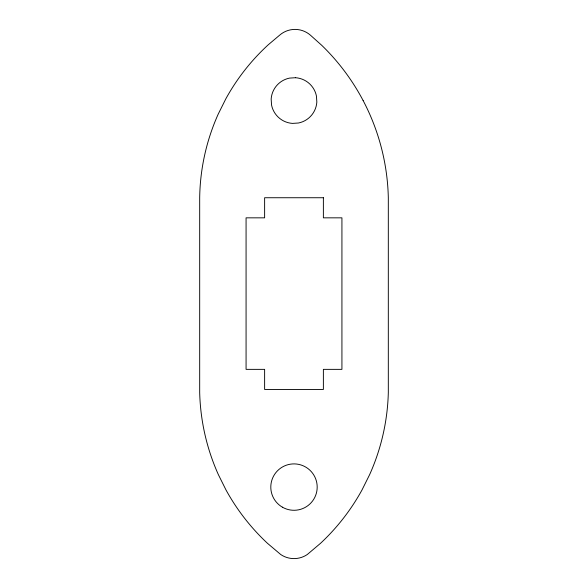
<?xml version="1.0" encoding="UTF-8"?>
<svg xmlns="http://www.w3.org/2000/svg" width="588" height="588" viewBox="0 0 588 588"><rect width="100%" height="100%" fill="white"/><g stroke="black" fill="none" stroke-linecap="round" stroke-linejoin="round"><path stroke-width="0.88" d="M363.127 100.555L362.634 99.629A219.074 219.074 0 0 0 321.761 45.342L310.442 35.199A23.402 23.402 0 0 0 297.822 29.569L295.022 29.4A23.402 23.402 0 0 0 279.609 35.199L268.312 44.732A211.621 211.621 0 0 0 225.888 98.718L218.199 114.146A211.621 211.621 0 0 0 199.685 197.737L199.685 392.549A213.723 213.723 0 0 0 218.413 474.736L225.976 489.922A213.723 213.723 0 0 0 267.466 543.297L280.726 554.521A23.645 23.645 0 0 0 307.274 554.521L320.534 543.297A213.723 213.723 0 0 0 362.024 489.922L369.587 474.736A213.723 213.723 0 0 0 388.315 392.549L388.315 197.737A219.162 219.162 0 0 0 363.127 100.555M295.521 77.719L289.553 78.101A22.888 22.888 0 0 0 271.164 99.034L271.546 105.002A22.888 22.888 0 0 0 292.479 123.399L298.447 123.01A22.888 22.888 0 0 0 316.836 102.077L316.454 96.116A22.888 22.888 0 0 0 295.521 77.719M323.378 197.737L264.622 197.737L264.622 217.839L246.071 217.839L246.071 369.36L264.622 369.36L264.622 389.462L323.378 389.462L323.378 369.36L341.929 369.36L341.929 217.839L323.378 217.839L323.378 197.737M282.402 507.179A23.189 23.189 0 0 0 317.189 487.092A23.189 23.189 0 0 0 282.402 467.004A23.189 23.189 0 0 0 282.402 507.179"/></g></svg>
